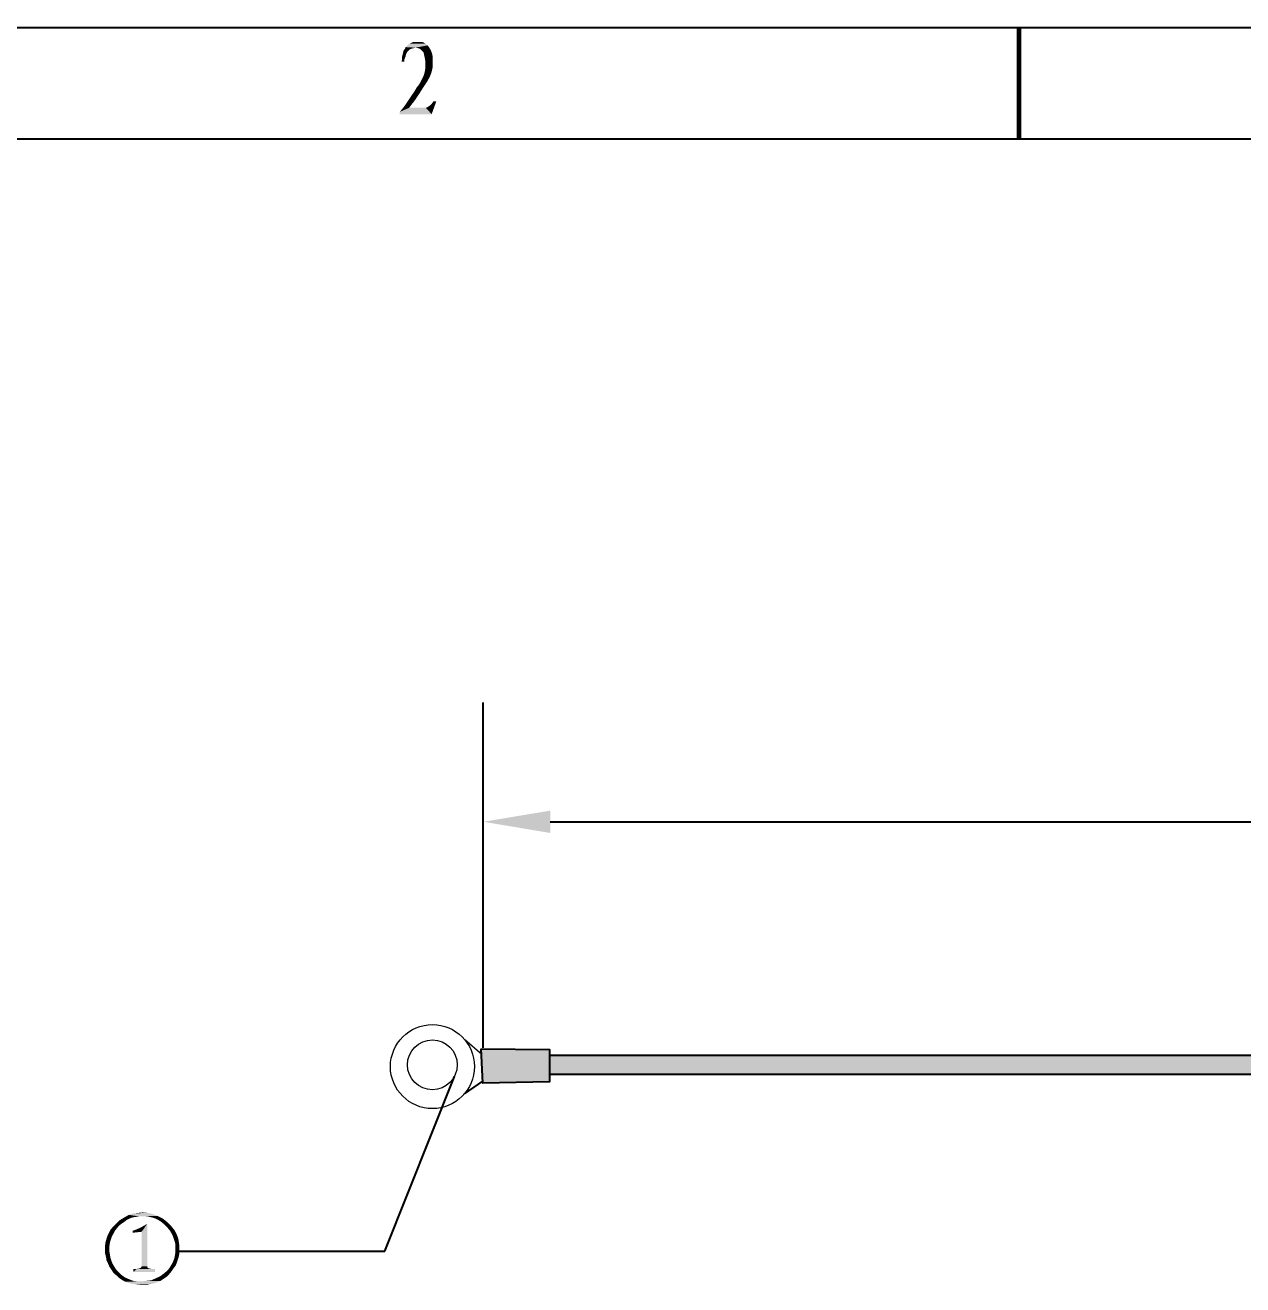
# Model space of a CAD drawing. Header units: millimetres. Extents: x 336 to 634, y 189 to 399.
# Drawn here: x 391 to 445.6, y 342.8 to 399.3 of the extents above; entities that cross this region are included whole.
import ezdxf

# ---------------------------------------------------------------- set-up
doc = ezdxf.new("R2010")
doc.units = ezdxf.units.MM
doc.dimstyles.get("Standard").update_dxf_attribs({"dimtxt": 3, "dimasz": 3, "dimexe": 0.18, "dimexo": 0.0625, "dimgap": 0.09, "dimtad": 1, "dimdsep": 46, "dimtxsty": 'Standard', "dimblk": '_FILLED', "dimblk1": '_FILLED', "dimblk2": '_FILLED', "dimcen": 0.09, "dimclrt": 5, "dimadec": 0, "dimazin": 0, "dimtol": 1, "dimtp": 0.01, "dimtm": 0.01, "dimtfac": 1, "dimtofl": 0, "dimtmove": 0, "dimatfit": 3, "dimldrblk": '_FILLED', "dimfxl": 1, "dimtolj": 1, "dimarcsym": 0})

# ---------------------------------------------------------------- blocks, each defined once
blk = doc.blocks.new('_FILLED')
at = {"color": 0, "linetype": 'ByBlock'}
blk.add_solid([(0, 0), (-1, 0.167), (-1, -0.167)], dxfattribs=at)
blk = doc.blocks.new('*D3')
at = {"color": 0, "lineweight": -2}
for p, q in [((411.543, 353.438), (411.543, 368.912)), ((544.512, 353.701), (544.512, 368.912)), ((414.543, 363.566), (472.336, 363.566)), ((541.512, 363.566), (483.72, 363.566))]:
    blk.add_line(p, q, dxfattribs=at)
at = {"layer": 'Defpoints', "color": 0}
for p in [(544.512, 363.566), (544.512, 351.844), (411.543, 351.582)]:
    blk.add_point(p, dxfattribs=at)
at = {"color": 0, "lineweight": -2, "xscale": 3, "yscale": 3, "zscale": 3, "rotation": 180}
blk.add_blockref('_FILLED', (411.543, 363.566), dxfattribs=at)
at = {"color": 0, "lineweight": -2, "xscale": 3, "yscale": 3, "zscale": 3}
blk.add_blockref('_FILLED', (544.512, 363.566), dxfattribs=at)
at = {"color": 0, "insert": (478.028, 363.566), "char_height": 3, "attachment_point": 5}
blk.add_mtext('\\A1;{\\fArial|b0|i0|c0|p32;80mm}', dxfattribs=at)

msp = doc.modelspace()

# ---------------------------------------------------------------- hatches: boundary and pattern name
h = msp.add_hatch(color=256)
h.set_gradient(color1=(255, 255, 0), one_color=1, tint=1)
h.paths.add_polyline_path([(411.45433, 353.386), (414.5148, 353.35366), (414.5148, 351.91315), (411.52243, 351.84425)])
h = msp.add_hatch(color=256)
h.set_gradient(color1=(255, 0, 0), one_color=1, tint=1)
h.paths.add_polyline_path([(414.52148, 353.0979), (541.51293, 353.0979), (541.51293, 352.23076), (414.52148, 352.23076)])

# ---------------------------------------------------------------- linework, layer by layer
at = {"color": 3, "linetype": 'Continuous'}
msp.add_line((336.54993, 399.17685), (633.54993, 399.17685), dxfattribs=at)
at = {"color": 7, "linetype": 'Continuous'}
for p, q in [((361.54993, 394.17685), (628.54993, 394.17685)), ((410.7025, 351.37568), (411.519, 351.94141))]:
    msp.add_line(p, q, dxfattribs=at)
at = {"lineweight": 0}
msp.add_line((411.47768, 353.13816), (410.72202, 353.78531), dxfattribs=at)
for p, q in [((407.12675, 344.32038), (410.24865, 352.1519)), ((397.9244, 344.32038), (407.12675, 344.32038))]:
    msp.add_line(p, q)
at = {"color": 7, "linetype": 'Continuous', "const_width": 0.2}
msp.add_lwpolyline([(435.54993, 394.17685), (435.54993, 399.17685)], dxfattribs=at)
for points in [[(411.45433, 353.386), (414.5148, 353.35366), (414.5148, 351.91315), (411.52243, 351.84425)], [(414.52148, 353.0979), (541.51293, 353.0979), (541.51293, 352.23076), (414.52148, 352.23076)]]:
    msp.add_lwpolyline(points, close=True)
at = {"lineweight": 0}
for centre, radius in [((409.26493, 352.59222), 1.88323), ((409.26033, 352.6694), 1.1156)]:
    msp.add_circle(centre, radius, dxfattribs=at)
at = {"color": 3, "linetype": 'Continuous'}
for points in [[(408.21698, 398.16509), (407.95772, 398.08731), (407.98365, 398.16509)], [(407.95772, 398.08731), (408.21698, 398.16509), (408.13921, 398.08731)], [(408.29476, 398.21694), (407.98365, 398.16509), (408.0355, 398.21694)], [(407.98365, 398.16509), (408.29476, 398.21694), (408.21698, 398.16509)], [(408.50217, 398.26879), (408.0355, 398.21694), (408.06143, 398.29472)], [(408.50217, 398.26879), (408.39847, 398.24287), (408.0355, 398.21694)], [(408.0355, 398.21694), (408.39847, 398.24287), (408.29476, 398.21694)], [(408.06143, 398.29472), (408.08735, 398.32065), (409.04661, 398.3725)], [(408.50217, 398.26879), (408.06143, 398.29472), (409.04661, 398.3725)], [(409.04661, 398.3725), (408.08735, 398.32065), (408.16513, 398.39842)], [(408.94291, 398.45028), (408.16513, 398.39842), (408.24291, 398.45028)], [(408.16513, 398.39842), (408.94291, 398.45028), (409.04661, 398.3725)], [(408.86513, 398.50213), (408.24291, 398.45028), (408.34661, 398.50213)], [(408.24291, 398.45028), (408.86513, 398.50213), (408.94291, 398.45028)], [(408.60587, 398.52805), (408.78735, 398.52805), (408.34661, 398.50213)], [(408.60587, 398.52805), (408.34661, 398.50213), (408.42439, 398.52805)], [(408.34661, 398.50213), (408.78735, 398.52805), (408.86513, 398.50213)], [(408.50217, 398.26879), (409.04661, 398.3725), (409.12439, 398.26879)], [(409.12439, 398.26879), (408.6318, 398.24287), (408.50217, 398.26879)], [(408.70958, 398.21694), (408.6318, 398.24287), (409.12439, 398.26879)], [(408.78735, 398.13916), (408.70958, 398.21694), (409.12439, 398.26879)], [(408.78735, 398.13916), (409.12439, 398.26879), (409.20217, 398.13916)], [(409.20217, 398.13916), (408.86513, 398.06139), (408.78735, 398.13916)], [(408.86513, 398.06139), (409.20217, 398.13916), (409.25402, 397.98361)], [(408.00958, 397.75028), (407.87995, 397.64657), (407.90587, 397.7762)], [(407.87995, 397.64657), (408.00958, 397.75028), (408.00958, 397.64657)], [(408.08735, 397.98361), (407.90587, 397.87991), (407.9318, 397.98361)], [(407.90587, 397.87991), (408.08735, 397.98361), (408.06143, 397.87991)], [(408.06143, 397.87991), (407.90587, 397.7762), (407.90587, 397.87991)], [(407.90587, 397.7762), (408.06143, 397.87991), (408.00958, 397.75028)], [(408.13921, 398.08731), (407.9318, 397.98361), (407.95772, 398.08731)], [(407.9318, 397.98361), (408.13921, 398.08731), (408.08735, 397.98361)], [(409.25402, 397.98361), (408.89106, 397.93176), (408.86513, 398.06139)], [(408.91698, 397.82805), (408.89106, 397.93176), (409.25402, 397.98361)], [(408.91698, 397.82805), (409.25402, 397.98361), (409.27995, 397.82805)], [(409.27995, 397.82805), (408.94291, 397.6725), (408.91698, 397.82805)], [(408.94291, 397.6725), (409.27995, 397.82805), (409.27995, 397.62065)], [(409.27995, 397.62065), (408.94291, 397.51694), (408.94291, 397.6725)], [(408.94291, 397.51694), (409.27995, 397.62065), (409.27995, 397.41324)], [(408.7355, 396.73916), (408.78735, 396.84287), (409.15032, 396.9725)], [(408.7355, 396.73916), (409.15032, 396.9725), (409.02069, 396.73916)], [(409.15032, 396.9725), (408.78735, 396.84287), (408.86513, 396.99842)], [(409.2281, 397.17991), (408.86513, 396.99842), (408.91698, 397.17991)], [(408.86513, 396.99842), (409.2281, 397.17991), (409.15032, 396.9725)], [(408.91698, 397.17991), (408.94291, 397.33546), (409.27995, 397.41324)], [(408.91698, 397.17991), (409.27995, 397.41324), (409.2281, 397.17991)], [(409.27995, 397.41324), (408.94291, 397.33546), (408.94291, 397.51694)], [(408.45032, 396.29842), (408.55402, 396.47991), (408.86513, 396.50583)], [(408.45032, 396.29842), (408.86513, 396.50583), (408.68365, 396.22065)], [(408.86513, 396.50583), (408.55402, 396.47991), (408.65772, 396.60954)], [(409.02069, 396.73916), (408.65772, 396.60954), (408.7355, 396.73916)], [(408.65772, 396.60954), (409.02069, 396.73916), (408.86513, 396.50583)], [(408.00958, 395.65028), (408.16513, 395.88361), (408.47624, 395.90954)], [(408.00958, 395.65028), (408.47624, 395.90954), (408.21698, 395.5725)], [(408.47624, 395.90954), (408.16513, 395.88361), (408.32069, 396.11694)], [(408.68365, 396.22065), (408.32069, 396.11694), (408.45032, 396.29842)], [(408.32069, 396.11694), (408.68365, 396.22065), (408.47624, 395.90954)], [(409.07254, 395.62435), (409.15032, 395.6762), (409.4355, 395.85768)], [(409.07254, 395.62435), (409.4355, 395.85768), (409.2281, 395.28731)], [(409.15032, 395.6762), (409.2281, 395.75398), (409.4355, 395.85768)], [(409.4355, 395.85768), (409.2281, 395.75398), (409.30587, 395.85768)], [(408.21698, 395.5725), (407.80217, 395.39102), (408.00958, 395.65028)], [(408.21698, 395.5725), (408.96884, 395.5725), (407.80217, 395.39102)], [(407.80217, 395.28731), (407.80217, 395.39102), (408.96884, 395.5725)], [(409.2281, 395.28731), (407.80217, 395.28731), (408.96884, 395.5725)], [(409.2281, 395.28731), (408.96884, 395.5725), (409.07254, 395.62435)]]:
    msp.add_solid(points, dxfattribs=at)
at = {"color": 5, "linetype": 'Continuous'}
for points in [[(395.45773, 345.63149), (395.03551, 345.49815), (395.23551, 345.69815)], [(395.45773, 345.63149), (395.3244, 345.5426), (395.03551, 345.49815)], [(395.83551, 345.83149), (395.23551, 345.69815), (395.45773, 345.83149)], [(395.83551, 345.83149), (395.70217, 345.78704), (395.23551, 345.69815)], [(395.70217, 345.78704), (395.56884, 345.72037), (395.23551, 345.69815)], [(395.23551, 345.69815), (395.56884, 345.72037), (395.45773, 345.63149)], [(396.1244, 345.87593), (395.45773, 345.83149), (395.65773, 345.9426)], [(396.1244, 345.87593), (395.96884, 345.85371), (395.45773, 345.83149)], [(395.45773, 345.83149), (395.96884, 345.85371), (395.83551, 345.83149)], [(396.7244, 345.98704), (395.65773, 345.9426), (395.85773, 346.00926)], [(395.65773, 345.9426), (396.7244, 345.98704), (396.94662, 345.89815)], [(395.65773, 345.9426), (396.94662, 345.89815), (396.1244, 345.87593)], [(395.85773, 346.00926), (396.50217, 346.03149), (396.7244, 345.98704)], [(396.50217, 346.03149), (395.85773, 346.00926), (396.07995, 346.03149)], [(396.07995, 346.03149), (396.27995, 346.05371), (396.50217, 346.03149)], [(396.25773, 345.87593), (396.1244, 345.87593), (396.94662, 345.89815)], [(396.41328, 345.87593), (396.25773, 345.87593), (396.94662, 345.89815)], [(396.56884, 345.85371), (396.41328, 345.87593), (396.94662, 345.89815)], [(396.70217, 345.83149), (396.56884, 345.85371), (396.94662, 345.89815)], [(396.83551, 345.78704), (396.70217, 345.83149), (396.94662, 345.89815)], [(396.83551, 345.78704), (396.94662, 345.89815), (397.16884, 345.78704)], [(397.16884, 345.78704), (396.96884, 345.72037), (396.83551, 345.78704)], [(397.07995, 345.65371), (396.96884, 345.72037), (397.16884, 345.78704)], [(397.07995, 345.65371), (397.16884, 345.78704), (397.36884, 345.63149)], [(397.36884, 345.63149), (397.19106, 345.56482), (397.07995, 345.65371)], [(397.30217, 345.45371), (397.19106, 345.56482), (397.36884, 345.63149)], [(397.30217, 345.45371), (397.36884, 345.63149), (397.54662, 345.45371)], [(394.96884, 345.09816), (394.70217, 345.00926), (394.76884, 345.1426)], [(394.70217, 345.00926), (394.96884, 345.09816), (394.90217, 344.98704)], [(395.03551, 345.23149), (394.76884, 345.1426), (394.83551, 345.27593)], [(394.76884, 345.1426), (395.03551, 345.23149), (394.96884, 345.09816)], [(395.1244, 345.3426), (394.83551, 345.27593), (394.9244, 345.38704)], [(394.83551, 345.27593), (395.1244, 345.3426), (395.03551, 345.23149)], [(395.21328, 345.45371), (394.9244, 345.38704), (395.03551, 345.49815)], [(394.9244, 345.38704), (395.21328, 345.45371), (395.1244, 345.3426)], [(395.03551, 345.49815), (395.3244, 345.5426), (395.21328, 345.45371)], [(396.23551, 345.18704), (395.83551, 345.23149), (396.01328, 345.29815)], [(396.23551, 345.18704), (395.83551, 345.1426), (395.83551, 345.23149)], [(396.23551, 345.18704), (396.01328, 345.29815), (396.16884, 345.36482)], [(396.23551, 345.18704), (396.16884, 345.36482), (396.47995, 345.5426)], [(396.16884, 345.36482), (396.3244, 345.45371), (396.47995, 345.5426)], [(396.23551, 343.63149), (396.47995, 345.5426), (396.47995, 343.63149)], [(396.23551, 343.63149), (396.23551, 345.18704), (396.47995, 345.5426)], [(397.54662, 345.45371), (397.41328, 345.3426), (397.30217, 345.45371)], [(397.41328, 345.3426), (397.54662, 345.45371), (397.63551, 345.3426)], [(397.63551, 345.3426), (397.50217, 345.23149), (397.41328, 345.3426)], [(397.50217, 345.23149), (397.63551, 345.3426), (397.7244, 345.23149)], [(397.7244, 345.23149), (397.56884, 345.12038), (397.50217, 345.23149)], [(397.56884, 345.12038), (397.7244, 345.23149), (397.79106, 345.09816)], [(397.79106, 345.09816), (397.63551, 344.98704), (397.56884, 345.12038)], [(397.63551, 344.98704), (397.79106, 345.09816), (397.83551, 344.98704)], [(394.59106, 344.56482), (394.81328, 344.72038), (394.79106, 344.56482)], [(394.81328, 344.72038), (394.59106, 344.56482), (394.61328, 344.72038)], [(394.79106, 344.56482), (394.59106, 344.38704), (394.59106, 344.56482)], [(394.79106, 344.56482), (394.79106, 344.43149), (394.59106, 344.38704)], [(394.85773, 344.85371), (394.61328, 344.72038), (394.65773, 344.87593)], [(394.61328, 344.72038), (394.85773, 344.85371), (394.81328, 344.72038)], [(394.90217, 344.98704), (394.65773, 344.87593), (394.70217, 345.00926)], [(394.65773, 344.87593), (394.90217, 344.98704), (394.85773, 344.85371)], [(397.83551, 344.98704), (397.67995, 344.85371), (397.63551, 344.98704)], [(397.67995, 344.85371), (397.83551, 344.98704), (397.87995, 344.85371)], [(397.87995, 344.85371), (397.7244, 344.72038), (397.67995, 344.85371)], [(397.7244, 344.72038), (397.87995, 344.85371), (397.90217, 344.69815)], [(397.90217, 344.69815), (397.74662, 344.58704), (397.7244, 344.72038)], [(397.74662, 344.58704), (397.90217, 344.69815), (397.9244, 344.56482)], [(397.9244, 344.56482), (397.74662, 344.43149), (397.74662, 344.58704)], [(397.74662, 344.43149), (397.9244, 344.56482), (397.9244, 344.40926)], [(394.59106, 344.38704), (394.79106, 344.43149), (394.79106, 344.27593)], [(394.79106, 344.27593), (394.59106, 344.23149), (394.59106, 344.38704)], [(394.59106, 344.23149), (394.79106, 344.27593), (394.81328, 344.1426)], [(394.81328, 344.1426), (394.63551, 344.05371), (394.59106, 344.23149)], [(394.63551, 344.05371), (394.81328, 344.1426), (394.83551, 344.00926)], [(394.83551, 344.00926), (394.65773, 343.89815), (394.63551, 344.05371)], [(394.65773, 343.89815), (394.83551, 344.00926), (394.87995, 343.87593)], [(394.87995, 343.87593), (394.7244, 343.76482), (394.65773, 343.89815)], [(397.81328, 343.80926), (397.61328, 343.78704), (397.65773, 343.89815)], [(397.85773, 343.9426), (397.65773, 343.89815), (397.70217, 344.00926)], [(397.65773, 343.89815), (397.85773, 343.9426), (397.81328, 343.80926)], [(397.90217, 344.09815), (397.70217, 344.00926), (397.7244, 344.1426)], [(397.70217, 344.00926), (397.90217, 344.09815), (397.85773, 343.9426)], [(397.9244, 344.23149), (397.7244, 344.1426), (397.74662, 344.27593)], [(397.7244, 344.1426), (397.9244, 344.23149), (397.90217, 344.09815)], [(397.9244, 344.40926), (397.74662, 344.27593), (397.74662, 344.43149)], [(397.74662, 344.27593), (397.9244, 344.40926), (397.9244, 344.23149)], [(394.7244, 343.76482), (394.87995, 343.87593), (394.9244, 343.76482)], [(394.9244, 343.76482), (394.79106, 343.60926), (394.7244, 343.76482)], [(394.9244, 343.76482), (394.99106, 343.65371), (394.79106, 343.60926)], [(394.79106, 343.60926), (394.99106, 343.65371), (395.05773, 343.5426)], [(395.05773, 343.5426), (394.87995, 343.47593), (394.79106, 343.60926)], [(394.87995, 343.47593), (395.05773, 343.5426), (395.1244, 343.45371)], [(395.1244, 343.45371), (394.96884, 343.3426), (394.87995, 343.47593)], [(394.96884, 343.3426), (395.1244, 343.45371), (395.30217, 343.27593)], [(395.30217, 343.27593), (395.10217, 343.23149), (394.96884, 343.3426)], [(395.85773, 343.38704), (396.83551, 343.52038), (396.83551, 343.38704)], [(396.01328, 343.52038), (395.85773, 343.38704), (395.85773, 343.52038)], [(396.01328, 343.52038), (396.67995, 343.52038), (395.85773, 343.38704)], [(396.67995, 343.52038), (396.83551, 343.52038), (395.85773, 343.38704)], [(396.01328, 343.52038), (396.56884, 343.5426), (396.67995, 343.52038)], [(396.56884, 343.5426), (396.01328, 343.52038), (396.1244, 343.5426)], [(396.1244, 343.5426), (396.50217, 343.56482), (396.56884, 343.5426)], [(396.50217, 343.56482), (396.1244, 343.5426), (396.19106, 343.56482)], [(396.19106, 343.56482), (396.47995, 343.63149), (396.50217, 343.56482)], [(396.47995, 343.63149), (396.19106, 343.56482), (396.23551, 343.63149)], [(397.56884, 343.40926), (397.23551, 343.32038), (397.41328, 343.47593)], [(397.23551, 343.32038), (397.56884, 343.40926), (397.45773, 343.27593)], [(397.65773, 343.5426), (397.41328, 343.47593), (397.47995, 343.56482)], [(397.41328, 343.47593), (397.65773, 343.5426), (397.56884, 343.40926)], [(397.74662, 343.65371), (397.47995, 343.56482), (397.54662, 343.67593)], [(397.47995, 343.56482), (397.74662, 343.65371), (397.65773, 343.5426)], [(397.54662, 343.67593), (397.81328, 343.80926), (397.74662, 343.65371)], [(397.54662, 343.67593), (397.61328, 343.78704), (397.81328, 343.80926)], [(395.10217, 343.23149), (395.30217, 343.27593), (395.47995, 343.1426)], [(395.47995, 343.1426), (395.21328, 343.12038), (395.10217, 343.23149)], [(395.21328, 343.12038), (395.47995, 343.1426), (395.67995, 343.05371)], [(395.67995, 343.05371), (395.34662, 343.03149), (395.21328, 343.12038)], [(395.34662, 343.03149), (395.67995, 343.05371), (395.85773, 342.98704)], [(395.85773, 342.98704), (395.50217, 342.9426), (395.34662, 343.03149)], [(395.50217, 342.9426), (397.07995, 342.98704), (396.9244, 342.92038)], [(395.50217, 342.9426), (396.25773, 342.96482), (397.07995, 342.98704)], [(395.85773, 342.98704), (396.05773, 342.96482), (395.50217, 342.9426)], [(396.05773, 342.96482), (396.25773, 342.96482), (395.50217, 342.9426)], [(396.9244, 342.92038), (395.63551, 342.89815), (395.50217, 342.9426)], [(395.63551, 342.89815), (396.9244, 342.92038), (396.79106, 342.87593)], [(396.79106, 342.87593), (395.79106, 342.85371), (395.63551, 342.89815)], [(395.79106, 342.85371), (396.79106, 342.87593), (396.63551, 342.85371)], [(396.63551, 342.85371), (395.94662, 342.83149), (395.79106, 342.85371)], [(396.1244, 342.80926), (395.94662, 342.83149), (396.63551, 342.85371)], [(396.30217, 342.80926), (396.1244, 342.80926), (396.63551, 342.85371)], [(397.07995, 342.98704), (396.25773, 342.96482), (396.45773, 342.98704)], [(396.30217, 342.80926), (396.63551, 342.85371), (396.45773, 342.80926)], [(397.07995, 342.98704), (396.45773, 342.98704), (396.65773, 343.00926)], [(397.21328, 343.07593), (396.65773, 343.00926), (396.85773, 343.09815)], [(396.65773, 343.00926), (397.21328, 343.07593), (397.07995, 342.98704)], [(397.34662, 343.16482), (396.85773, 343.09815), (397.05773, 343.18704)], [(396.85773, 343.09815), (397.34662, 343.16482), (397.21328, 343.07593)], [(397.45773, 343.27593), (397.05773, 343.18704), (397.23551, 343.32038)], [(397.05773, 343.18704), (397.45773, 343.27593), (397.34662, 343.16482)]]:
    msp.add_solid(points, dxfattribs=at)

# ---------------------------------------------------------------- dimensions: what is measured, and where the dimension line sits
dim = msp.add_linear_dim(base=(544.51198, 363.56635), p1=(411.54309, 351.58179), p2=(544.51198, 351.84425), text='{\\fArial|b0|i0|c0|p32;80mm}', dimstyle='Standard', override={"dimexe": 5.346, "dimexo": 1.85625, "dimtad": 0, "dimtih": 1, "dimtoh": 1, "dimdec": 4, "dimzin": 0, "dimcen": 2.673, "dimclrt": 0, "dimtdec": 4, "dimtzin": 0})
dim.commit()
dim.dimension.update_dxf_attribs({"geometry": '*D3', "text_midpoint": (478.02753, 363.56635)})

doc.saveas('drawing.dxf')
